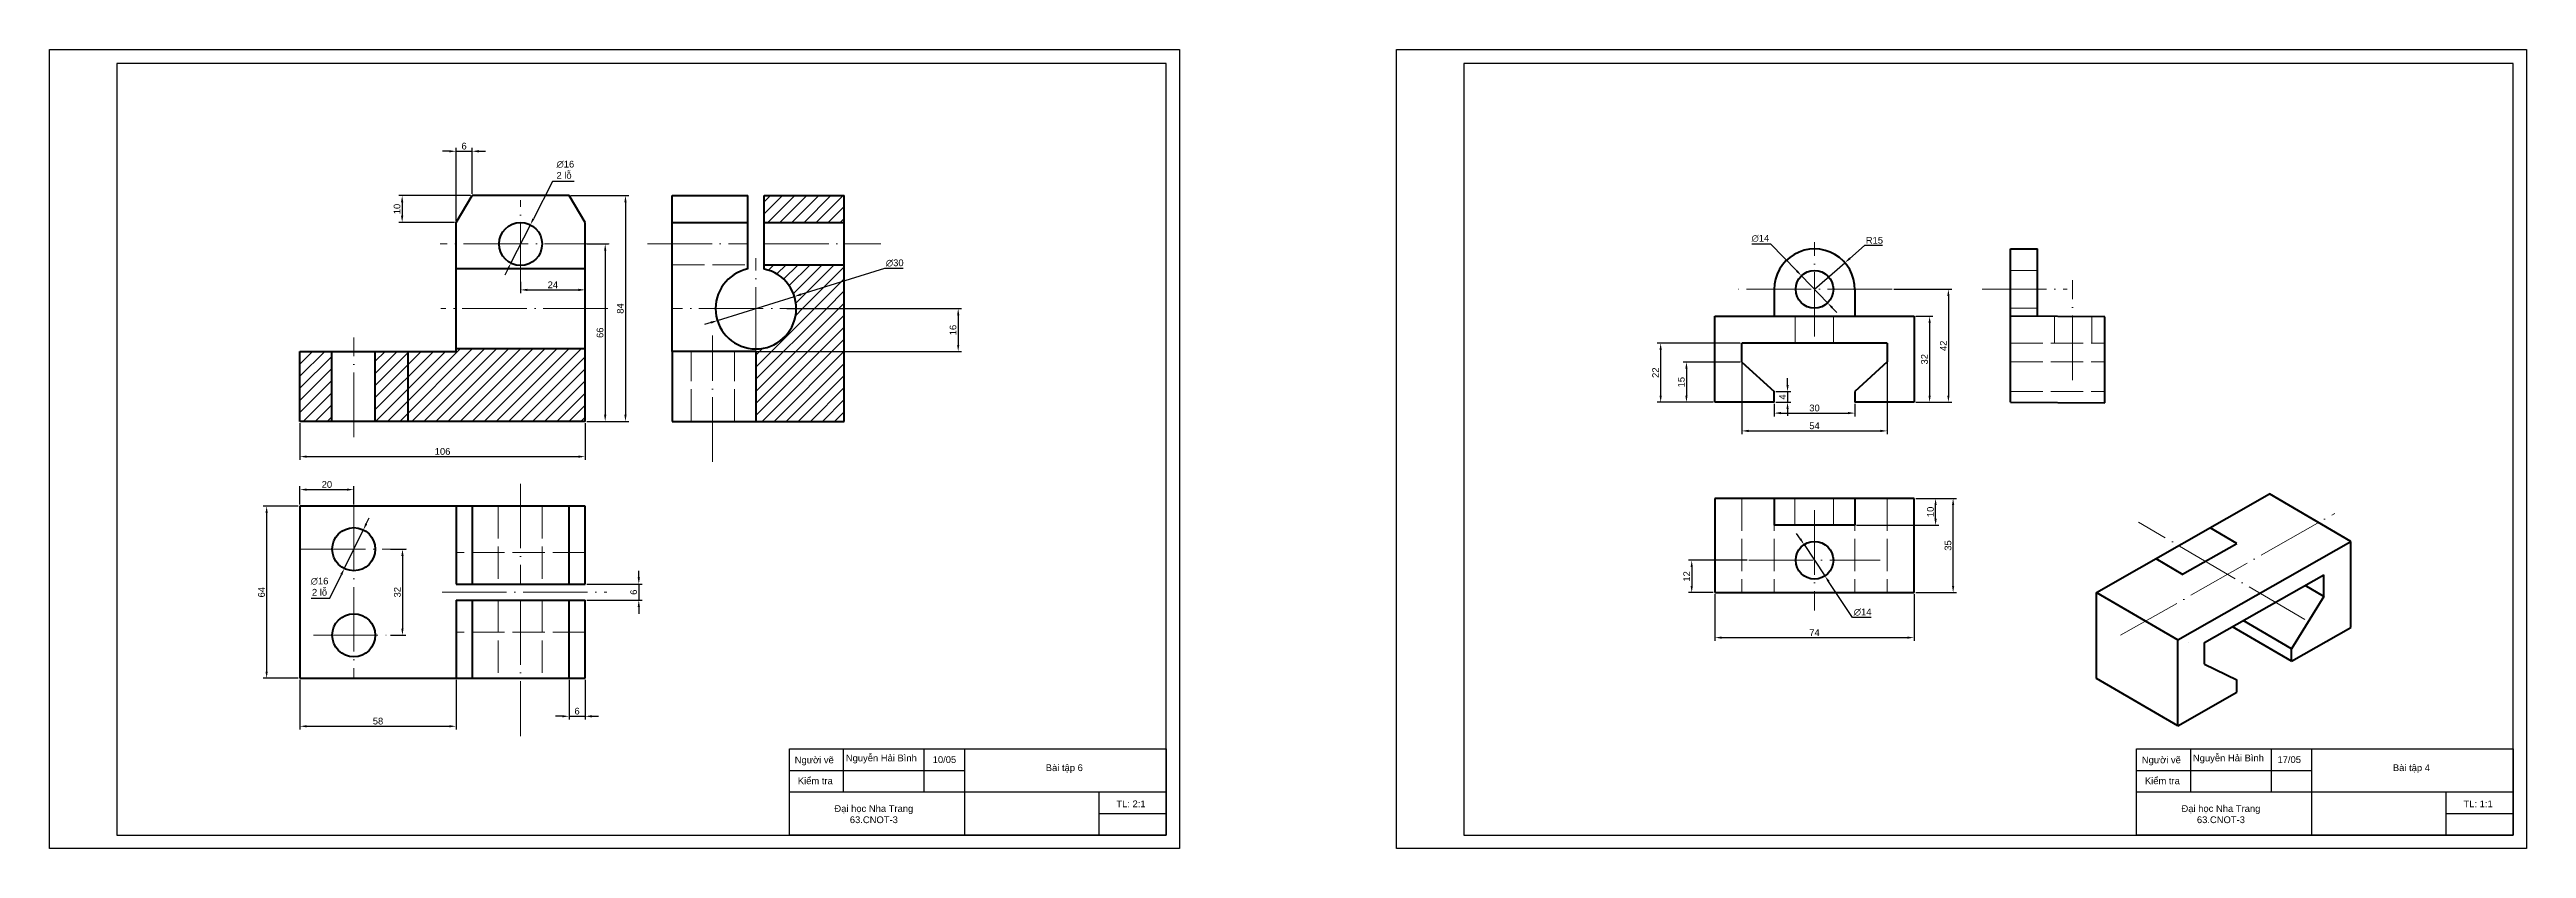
# Model space of a CAD drawing. Header units: millimetres. Extents: x 760 to 4139, y 0 to 297.
# Drawn here: x 2583 to 3504, y 0 to 297 of the extents above; entities that cross this region are included whole.
import ezdxf

# ---------------------------------------------------------------- set-up
doc = ezdxf.new("R2010")
doc.units = ezdxf.units.MM
doc.linetypes.add('ACAD_ISO02W100', pattern=[15, 12, -3])
doc.linetypes.add('ACAD_ISO04W100', pattern=[30, 24, -3, 0, -3])
for name, color, linetype, lineweight in [('liendam', 10, 'Continuous', 50), ('net dut', 50, 'ACAD_ISO02W100', 20), ('net manh', 193, 'Continuous', 20), ('truc', 130, 'ACAD_ISO04W100', 20)]:
    doc.layers.add(name, color=color, linetype=linetype, lineweight=lineweight)
doc.styles.add('chu1', font='arial.ttf')
doc.styles.get("Standard").update_dxf_attribs({"font": 'arial.ttf'})
doc.dimstyles.new('ISO-25', dxfattribs={"dimtxt": 2.5, "dimasz": 2.5, "dimexe": 1.25, "dimexo": 0.625, "dimtad": 1, "dimtoh": 1, "dimdec": 1, "dimtxsty": 'Standard', "dimcen": 2.5, "dimclrd": 256, "dimclre": 256, "dimclrt": 256, "dimadec": 0, "dimazin": 0, "dimtfac": 1, "dimtdec": 1, "dimtmove": 0, "dimatfit": 3, "dimfxl": 1, "dimarcsym": 0})
pattern_1 = [(45, (8.2215, 13.12), (-2.245064, 2.245064), [])]

# ---------------------------------------------------------------- blocks, each defined once
blk = doc.blocks.new('*D63')
at = {"lineweight": -2, "transparency": 16777216}
for p, q in [((2676.14, 158.09), (2676.14, 144.42)), ((2782.14, 158.09), (2782.14, 144.42)), ((2678.64, 145.67), (2779.64, 145.67))]:
    blk.add_line(p, q, dxfattribs=at)
at = {"transparency": 16777216}
for points in [[(2678.64, 146.08), (2678.64, 145.25), (2676.14, 145.67)], [(2779.64, 146.08), (2779.64, 145.25), (2782.14, 145.67)]]:
    blk.add_solid(points, dxfattribs=at)
at = {"layer": 'Defpoints', "color": 0, "transparency": 16777216}
for p in [(2676.14, 158.72), (2782.14, 158.72), (2782.14, 145.67)]:
    blk.add_point(p, dxfattribs=at)
at = {"transparency": 16777216, "insert": (2729.14, 147.57), "char_height": 2.5, "attachment_point": 5}
blk.add_mtext('106', dxfattribs=at)
blk = doc.blocks.new('*D64')
at = {"lineweight": -2, "transparency": 16777216}
for p, q in [((2675.52, 127.26), (2662.49, 127.26)), ((2663.74, 124.76), (2663.74, 65.76)), ((2675.52, 63.26), (2662.49, 63.26))]:
    blk.add_line(p, q, dxfattribs=at)
at = {"transparency": 16777216}
for points in [[(2663.32, 124.76), (2664.16, 124.76), (2663.74, 127.26)], [(2663.32, 65.76), (2664.16, 65.76), (2663.74, 63.26)]]:
    blk.add_solid(points, dxfattribs=at)
at = {"layer": 'Defpoints', "color": 0, "transparency": 16777216}
for p in [(2676.14, 127.26), (2663.74, 63.26), (2676.14, 63.26)]:
    blk.add_point(p, dxfattribs=at)
at = {"transparency": 16777216, "insert": (2661.84, 95.26), "char_height": 2.5, "attachment_point": 5, "rotation": 90}
blk.add_mtext('64', dxfattribs=at)
blk = doc.blocks.new('*D65')
at = {"lineweight": -2, "transparency": 16777216}
for p, q in [((2731.64, 259.18), (2729.14, 259.18)), ((2734.14, 233.34), (2734.14, 260.43)), ((2734.14, 259.18), (2740.14, 259.18)), ((2740.14, 243.34), (2740.14, 260.43)), ((2742.64, 259.18), (2745.14, 259.18))]:
    blk.add_line(p, q, dxfattribs=at)
at = {"transparency": 16777216}
for points in [[(2731.64, 259.6), (2731.64, 258.76), (2734.14, 259.18)], [(2742.64, 259.6), (2742.64, 258.76), (2740.14, 259.18)]]:
    blk.add_solid(points, dxfattribs=at)
at = {"layer": 'Defpoints', "color": 0, "transparency": 16777216}
for p in [(2740.14, 259.18), (2740.14, 242.72), (2734.14, 232.72)]:
    blk.add_point(p, dxfattribs=at)
at = {"transparency": 16777216, "insert": (2737.14, 261.08), "char_height": 2.5, "attachment_point": 5}
blk.add_mtext('6', dxfattribs=at)
blk = doc.blocks.new('*D66')
at = {"lineweight": -2, "transparency": 16777216}
for p, q in [((2739.52, 242.72), (2712.87, 242.72)), ((2714.12, 240.22), (2714.12, 235.22)), ((2733.52, 232.72), (2712.87, 232.72))]:
    blk.add_line(p, q, dxfattribs=at)
at = {"transparency": 16777216}
for points in [[(2713.7, 240.22), (2714.53, 240.22), (2714.12, 242.72)], [(2713.7, 235.22), (2714.53, 235.22), (2714.12, 232.72)]]:
    blk.add_solid(points, dxfattribs=at)
at = {"layer": 'Defpoints', "color": 0, "transparency": 16777216}
for p in [(2740.14, 242.72), (2714.12, 232.72), (2734.14, 232.72)]:
    blk.add_point(p, dxfattribs=at)
at = {"transparency": 16777216, "insert": (2712.22, 237.72), "char_height": 2.5, "attachment_point": 5, "rotation": 90}
blk.add_mtext('10', dxfattribs=at)
blk = doc.blocks.new('*D67')
at = {"lineweight": -2, "transparency": 16777216}
for p, q in [((2676.14, 62.64), (2676.14, 44.18)), ((2734.14, 62.64), (2734.14, 44.18)), ((2678.64, 45.43), (2731.64, 45.43))]:
    blk.add_line(p, q, dxfattribs=at)
at = {"transparency": 16777216}
for points in [[(2678.64, 45.84), (2678.64, 45.01), (2676.14, 45.43)], [(2731.64, 45.84), (2731.64, 45.01), (2734.14, 45.43)]]:
    blk.add_solid(points, dxfattribs=at)
at = {"layer": 'Defpoints', "color": 0, "transparency": 16777216}
for p in [(2676.14, 63.26), (2734.14, 63.26), (2734.14, 45.43)]:
    blk.add_point(p, dxfattribs=at)
at = {"transparency": 16777216, "insert": (2705.14, 47.33), "char_height": 2.5, "attachment_point": 5}
blk.add_mtext('58', dxfattribs=at)
blk = doc.blocks.new('*D68')
at = {"lineweight": -2, "transparency": 16777216}
for p, q in [((2776.77, 242.72), (2798.39, 242.72)), ((2797.14, 240.22), (2797.14, 161.22)), ((2782.77, 158.72), (2798.39, 158.72))]:
    blk.add_line(p, q, dxfattribs=at)
at = {"transparency": 16777216}
for points in [[(2796.72, 240.22), (2797.55, 240.22), (2797.14, 242.72)], [(2796.72, 161.22), (2797.55, 161.22), (2797.14, 158.72)]]:
    blk.add_solid(points, dxfattribs=at)
at = {"layer": 'Defpoints', "color": 0, "transparency": 16777216}
for p in [(2776.14, 242.72), (2782.14, 158.72), (2797.14, 158.72)]:
    blk.add_point(p, dxfattribs=at)
at = {"transparency": 16777216, "insert": (2795.23, 200.72), "char_height": 2.5, "attachment_point": 5, "rotation": 90}
blk.add_mtext('84', dxfattribs=at)
blk = doc.blocks.new('*D69')
at = {"lineweight": -2, "transparency": 16777216}
for p, q in [((2802.09, 100.76), (2802.09, 103.26)), ((2782.77, 98.26), (2803.34, 98.26)), ((2782.77, 92.26), (2803.34, 92.26)), ((2802.09, 98.26), (2802.09, 92.26)), ((2802.09, 89.76), (2802.09, 87.26))]:
    blk.add_line(p, q, dxfattribs=at)
at = {"transparency": 16777216}
for points in [[(2801.67, 100.76), (2802.51, 100.76), (2802.09, 98.26)], [(2801.67, 89.76), (2802.51, 89.76), (2802.09, 92.26)]]:
    blk.add_solid(points, dxfattribs=at)
at = {"layer": 'Defpoints', "color": 0, "transparency": 16777216}
for p in [(2782.14, 98.26), (2782.14, 92.26), (2802.09, 92.26)]:
    blk.add_point(p, dxfattribs=at)
at = {"transparency": 16777216, "insert": (2800.19, 95.26), "char_height": 2.5, "attachment_point": 5, "rotation": 90}
blk.add_mtext('6', dxfattribs=at)
blk = doc.blocks.new('*D70')
at = {"lineweight": -2, "transparency": 16777216}
for p, q in [((2857.16, 200.72), (2922.07, 200.72)), ((2920.82, 198.22), (2920.82, 187.22)), ((2827.03, 184.72), (2922.07, 184.72))]:
    blk.add_line(p, q, dxfattribs=at)
at = {"transparency": 16777216}
for points in [[(2920.41, 198.22), (2921.24, 198.22), (2920.82, 200.72)], [(2920.41, 187.22), (2921.24, 187.22), (2920.82, 184.72)]]:
    blk.add_solid(points, dxfattribs=at)
at = {"layer": 'Defpoints', "color": 0, "transparency": 16777216}
for p in [(2856.53, 200.72), (2826.41, 184.72), (2920.82, 184.72)]:
    blk.add_point(p, dxfattribs=at)
at = {"transparency": 16777216, "insert": (2918.92, 192.72), "char_height": 2.5, "attachment_point": 5, "rotation": 90}
blk.add_mtext('16', dxfattribs=at)
blk = doc.blocks.new('*D71')
at = {"lineweight": -2, "transparency": 16777216}
for p, q in [((2758.14, 210.69), (2758.14, 206.4)), ((2760.64, 207.65), (2779.64, 207.65)), ((2782.14, 210.69), (2782.14, 206.4))]:
    blk.add_line(p, q, dxfattribs=at)
at = {"transparency": 16777216}
for points in [[(2760.64, 208.07), (2760.64, 207.23), (2758.14, 207.65)], [(2779.64, 208.07), (2779.64, 207.23), (2782.14, 207.65)]]:
    blk.add_solid(points, dxfattribs=at)
at = {"layer": 'Defpoints', "color": 0, "transparency": 16777216}
for p in [(2758.14, 211.31), (2782.14, 211.31), (2782.14, 207.65)]:
    blk.add_point(p, dxfattribs=at)
at = {"transparency": 16777216, "insert": (2770.14, 209.53), "char_height": 2.5, "attachment_point": 5}
blk.add_mtext('24', dxfattribs=at)
blk = doc.blocks.new('*D72')
at = {"lineweight": -2, "transparency": 16777216}
for p, q in [((2782.77, 224.72), (2790.85, 224.72)), ((2789.6, 222.22), (2789.6, 161.22)), ((2782.77, 158.72), (2790.85, 158.72))]:
    blk.add_line(p, q, dxfattribs=at)
at = {"transparency": 16777216}
for points in [[(2789.18, 222.22), (2790.01, 222.22), (2789.6, 224.72)], [(2789.18, 161.22), (2790.01, 161.22), (2789.6, 158.72)]]:
    blk.add_solid(points, dxfattribs=at)
at = {"layer": 'Defpoints', "color": 0, "transparency": 16777216}
for p in [(2782.14, 224.72), (2782.14, 158.72), (2789.6, 158.72)]:
    blk.add_point(p, dxfattribs=at)
at = {"transparency": 16777216, "insert": (2787.69, 191.72), "char_height": 2.5, "attachment_point": 5, "rotation": 90}
blk.add_mtext('66', dxfattribs=at)
blk = doc.blocks.new('*D73')
at = {"lineweight": -2, "transparency": 16777216}
for p, q in [((2676.14, 127.89), (2676.14, 134.65)), ((2678.64, 133.4), (2693.64, 133.4)), ((2696.14, 127.89), (2696.14, 134.65))]:
    blk.add_line(p, q, dxfattribs=at)
at = {"transparency": 16777216}
for points in [[(2678.64, 133.82), (2678.64, 132.99), (2676.14, 133.4)], [(2693.64, 133.82), (2693.64, 132.99), (2696.14, 133.4)]]:
    blk.add_solid(points, dxfattribs=at)
at = {"layer": 'Defpoints', "color": 0, "transparency": 16777216}
for p in [(2696.14, 133.4), (2676.14, 127.26), (2696.14, 127.26)]:
    blk.add_point(p, dxfattribs=at)
at = {"transparency": 16777216, "insert": (2686.14, 135.3), "char_height": 2.5, "attachment_point": 5}
blk.add_mtext('20', dxfattribs=at)
blk = doc.blocks.new('*D74')
at = {"lineweight": -2, "transparency": 16777216}
for p, q in [((2709.84, 111.26), (2715.48, 111.26)), ((2714.23, 108.76), (2714.23, 81.76)), ((2709.84, 79.26), (2715.48, 79.26))]:
    blk.add_line(p, q, dxfattribs=at)
at = {"transparency": 16777216}
for points in [[(2713.81, 108.76), (2714.65, 108.76), (2714.23, 111.26)], [(2713.81, 81.76), (2714.65, 81.76), (2714.23, 79.26)]]:
    blk.add_solid(points, dxfattribs=at)
at = {"layer": 'Defpoints', "color": 0, "transparency": 16777216}
for p in [(2709.22, 111.26), (2709.22, 79.26), (2714.23, 79.26)]:
    blk.add_point(p, dxfattribs=at)
at = {"transparency": 16777216, "insert": (2712.33, 95.26), "char_height": 2.5, "attachment_point": 5, "rotation": 90}
blk.add_mtext('32', dxfattribs=at)
blk = doc.blocks.new('*D75')
at = {"lineweight": -2, "transparency": 16777216}
for p, q in [((2893.45, 215.66), (2862.33, 205.94)), ((2900.37, 215.66), (2893.45, 215.66)), ((2831.31, 196.25), (2859.95, 205.19)), ((2828.93, 195.5), (2826.54, 194.75))]:
    blk.add_line(p, q, dxfattribs=at)
at = {"transparency": 16777216}
for points in [[(2862.21, 206.34), (2862.46, 205.54), (2859.95, 205.19)], [(2828.8, 195.9), (2829.05, 195.1), (2831.31, 196.25)]]:
    blk.add_solid(points, dxfattribs=at)
at = {"layer": 'Defpoints', "color": 0, "transparency": 16777216}
for p in [(2859.95, 205.19), (2831.31, 196.25)]:
    blk.add_point(p, dxfattribs=at)
at = {"transparency": 16777216, "insert": (2897.23, 217.63), "char_height": 2.5, "attachment_point": 5}
blk.add_mtext('∅30', dxfattribs=at)
blk = doc.blocks.new('*D76')
at = {"lineweight": -2, "transparency": 16777216}
for p, q in [((2769.97, 248), (2762.9, 234.08)), ((2778, 248), (2769.97, 248)), ((2754.52, 217.59), (2761.77, 231.85)), ((2753.39, 215.36), (2752.26, 213.13))]:
    blk.add_line(p, q, dxfattribs=at)
at = {"transparency": 16777216}
for points in [[(2762.53, 234.27), (2763.27, 233.89), (2761.77, 231.85)], [(2753.02, 215.55), (2753.76, 215.17), (2754.52, 217.59)]]:
    blk.add_solid(points, dxfattribs=at)
at = {"layer": 'Defpoints', "color": 0, "transparency": 16777216}
for p in [(2761.77, 231.85), (2754.52, 217.59)]:
    blk.add_point(p, dxfattribs=at)
at = {"transparency": 16777216, "insert": (2774.3, 252.29), "char_height": 2.5, "width": 12.934, "attachment_point": 5}
blk.add_mtext(' ∅16\\P2 l{\\fArial|b0|i0|c163|p34;ỗ}', dxfattribs=at)
blk = doc.blocks.new('*D77')
at = {"lineweight": -2, "transparency": 16777216}
for p, q in [((2700.78, 120.69), (2701.88, 122.93)), ((2699.67, 118.44), (2692.62, 104.08)), ((2687.18, 93.02), (2691.51, 101.84)), ((2680.25, 93.02), (2687.18, 93.02))]:
    blk.add_line(p, q, dxfattribs=at)
at = {"transparency": 16777216}
for points in [[(2700.4, 120.87), (2701.15, 120.5), (2699.67, 118.44)], [(2691.14, 102.02), (2691.89, 101.66), (2692.62, 104.08)]]:
    blk.add_solid(points, dxfattribs=at)
at = {"layer": 'Defpoints', "color": 0, "transparency": 16777216}
for p in [(2699.67, 118.44), (2692.62, 104.08)]:
    blk.add_point(p, dxfattribs=at)
at = {"transparency": 16777216, "insert": (2683.4, 97.31), "char_height": 2.5, "width": 11.7196, "attachment_point": 5}
blk.add_mtext('∅16\\P2 l{\\fArial|b0|i0|c163|p34;ỗ }', dxfattribs=at)
blk = doc.blocks.new('*D78')
at = {"lineweight": -2, "transparency": 16777216}
for p, q in [((2776.14, 62.64), (2776.14, 47.89)), ((2782.14, 62.64), (2782.14, 47.89)), ((2773.64, 49.14), (2771.14, 49.14)), ((2776.14, 49.14), (2782.14, 49.14)), ((2784.64, 49.14), (2787.14, 49.14))]:
    blk.add_line(p, q, dxfattribs=at)
at = {"transparency": 16777216}
for points in [[(2773.64, 49.55), (2773.64, 48.72), (2776.14, 49.14)], [(2784.64, 49.55), (2784.64, 48.72), (2782.14, 49.14)]]:
    blk.add_solid(points, dxfattribs=at)
at = {"layer": 'Defpoints', "color": 0, "transparency": 16777216}
for p in [(2776.14, 63.26), (2782.14, 63.26), (2782.14, 49.14)]:
    blk.add_point(p, dxfattribs=at)
at = {"transparency": 16777216, "insert": (2779.14, 51.04), "char_height": 2.5, "attachment_point": 5}
blk.add_mtext('6', dxfattribs=at)
blk = doc.blocks.new('*D79')
at = {"lineweight": -2, "transparency": 16777216}
for p, q in [((3224.14, 165.24), (3224.14, 160.59)), ((3226.64, 161.84), (3251.64, 161.84)), ((3254.14, 165.24), (3254.14, 160.59))]:
    blk.add_line(p, q, dxfattribs=at)
at = {"transparency": 16777216}
for points in [[(3226.64, 162.26), (3226.64, 161.43), (3224.14, 161.84)], [(3251.64, 162.26), (3251.64, 161.43), (3254.14, 161.84)]]:
    blk.add_solid(points, dxfattribs=at)
at = {"layer": 'Defpoints', "color": 0, "transparency": 16777216}
for p in [(3224.14, 165.86), (3254.14, 165.86), (3254.14, 161.84)]:
    blk.add_point(p, dxfattribs=at)
at = {"transparency": 16777216, "insert": (3239.14, 163.75), "char_height": 2.5, "attachment_point": 5}
blk.add_mtext('30', dxfattribs=at)
blk = doc.blocks.new('*D80')
at = {"lineweight": -2, "transparency": 16777216}
for p, q in [((3212.14, 187.24), (3212.14, 153.97)), ((3266.14, 187.24), (3266.14, 153.97)), ((3214.64, 155.22), (3263.64, 155.22))]:
    blk.add_line(p, q, dxfattribs=at)
at = {"transparency": 16777216}
for points in [[(3214.64, 155.64), (3214.64, 154.81), (3212.14, 155.22)], [(3263.64, 155.64), (3263.64, 154.81), (3266.14, 155.22)]]:
    blk.add_solid(points, dxfattribs=at)
at = {"layer": 'Defpoints', "color": 0, "transparency": 16777216}
for p in [(3212.14, 187.86), (3266.14, 187.86), (3266.14, 155.22)]:
    blk.add_point(p, dxfattribs=at)
at = {"transparency": 16777216, "insert": (3239.14, 157.12), "char_height": 2.5, "attachment_point": 5}
blk.add_mtext('54', dxfattribs=at)
blk = doc.blocks.new('*D81')
at = {"lineweight": -2, "transparency": 16777216}
for p, q in [((3211.52, 180.83), (3190.28, 180.83)), ((3191.53, 178.33), (3191.53, 168.36)), ((3201.52, 165.86), (3190.28, 165.86))]:
    blk.add_line(p, q, dxfattribs=at)
at = {"transparency": 16777216}
for points in [[(3191.11, 178.33), (3191.95, 178.33), (3191.53, 180.83)], [(3191.11, 168.36), (3191.95, 168.36), (3191.53, 165.86)]]:
    blk.add_solid(points, dxfattribs=at)
at = {"layer": 'Defpoints', "color": 0, "transparency": 16777216}
for p in [(3212.14, 180.83), (3191.53, 165.86), (3202.14, 165.86)]:
    blk.add_point(p, dxfattribs=at)
at = {"transparency": 16777216, "insert": (3189.63, 173.35), "char_height": 2.5, "attachment_point": 5, "rotation": 90}
blk.add_mtext('15', dxfattribs=at)
blk = doc.blocks.new('*D82')
at = {"lineweight": -2, "transparency": 16777216}
for p, q in [((3211.52, 187.86), (3180.7, 187.86)), ((3181.95, 185.36), (3181.95, 168.36)), ((3201.52, 165.86), (3180.7, 165.86))]:
    blk.add_line(p, q, dxfattribs=at)
at = {"transparency": 16777216}
for points in [[(3181.53, 185.36), (3182.36, 185.36), (3181.95, 187.86)], [(3181.53, 168.36), (3182.36, 168.36), (3181.95, 165.86)]]:
    blk.add_solid(points, dxfattribs=at)
at = {"layer": 'Defpoints', "color": 0, "transparency": 16777216}
for p in [(3212.14, 187.86), (3181.95, 165.86), (3202.14, 165.86)]:
    blk.add_point(p, dxfattribs=at)
at = {"transparency": 16777216, "insert": (3180.06, 176.86), "char_height": 2.5, "attachment_point": 5, "rotation": 90}
blk.add_mtext('22', dxfattribs=at)
blk = doc.blocks.new('*D83')
at = {"lineweight": -2, "transparency": 16777216}
for p, q in [((3224.77, 169.83), (3230.37, 169.83)), ((3224.77, 165.86), (3230.37, 165.86)), ((3229.12, 172.33), (3229.12, 174.83)), ((3229.12, 169.83), (3229.12, 165.86)), ((3229.12, 163.36), (3229.12, 160.86))]:
    blk.add_line(p, q, dxfattribs=at)
at = {"transparency": 16777216}
for points in [[(3228.7, 172.33), (3229.53, 172.33), (3229.12, 169.83)], [(3228.7, 163.36), (3229.53, 163.36), (3229.12, 165.86)]]:
    blk.add_solid(points, dxfattribs=at)
at = {"layer": 'Defpoints', "color": 0, "transparency": 16777216}
for p in [(3224.14, 169.83), (3224.14, 165.86), (3229.12, 165.86)]:
    blk.add_point(p, dxfattribs=at)
at = {"transparency": 16777216, "insert": (3227.24, 167.84), "char_height": 2.5, "attachment_point": 5, "rotation": 90}
blk.add_mtext('4', dxfattribs=at)
blk = doc.blocks.new('*D84')
at = {"lineweight": -2, "transparency": 16777216}
for p, q in [((3276.77, 197.86), (3283.18, 197.86)), ((3281.93, 195.36), (3281.93, 168.36)), ((3276.77, 165.86), (3283.18, 165.86))]:
    blk.add_line(p, q, dxfattribs=at)
at = {"transparency": 16777216}
for points in [[(3281.51, 195.36), (3282.35, 195.36), (3281.93, 197.86)], [(3281.51, 168.36), (3282.35, 168.36), (3281.93, 165.86)]]:
    blk.add_solid(points, dxfattribs=at)
at = {"layer": 'Defpoints', "color": 0, "transparency": 16777216}
for p in [(3276.14, 197.86), (3276.14, 165.86), (3281.93, 165.86)]:
    blk.add_point(p, dxfattribs=at)
at = {"transparency": 16777216, "insert": (3280.03, 181.86), "char_height": 2.5, "attachment_point": 5, "rotation": 90}
blk.add_mtext('32', dxfattribs=at)
blk = doc.blocks.new('*D85')
at = {"lineweight": -2, "transparency": 16777216}
for p, q in [((3268.63, 207.86), (3290.17, 207.86)), ((3288.92, 205.36), (3288.92, 168.36)), ((3276.77, 165.86), (3290.17, 165.86))]:
    blk.add_line(p, q, dxfattribs=at)
at = {"transparency": 16777216}
for points in [[(3288.5, 205.36), (3289.33, 205.36), (3288.92, 207.86)], [(3288.5, 168.36), (3289.33, 168.36), (3288.92, 165.86)]]:
    blk.add_solid(points, dxfattribs=at)
at = {"layer": 'Defpoints', "color": 0, "transparency": 16777216}
for p in [(3268.01, 207.86), (3276.14, 165.86), (3288.92, 165.86)]:
    blk.add_point(p, dxfattribs=at)
at = {"transparency": 16777216, "insert": (3287.04, 186.86), "char_height": 2.5, "attachment_point": 5, "rotation": 90}
blk.add_mtext('42', dxfattribs=at)
blk = doc.blocks.new('*D86')
at = {"lineweight": -2, "transparency": 16777216}
for p, q in [((3214.07, 107.13), (3192.25, 107.13)), ((3193.5, 104.63), (3193.5, 97.63)), ((3201.52, 95.13), (3192.25, 95.13))]:
    blk.add_line(p, q, dxfattribs=at)
at = {"transparency": 16777216}
for points in [[(3193.08, 104.63), (3193.91, 104.63), (3193.5, 107.13)], [(3193.08, 97.63), (3193.91, 97.63), (3193.5, 95.13)]]:
    blk.add_solid(points, dxfattribs=at)
at = {"layer": 'Defpoints', "color": 0, "transparency": 16777216}
for p in [(3214.69, 107.13), (3193.5, 95.13), (3202.14, 95.13)]:
    blk.add_point(p, dxfattribs=at)
at = {"transparency": 16777216, "insert": (3191.62, 101.13), "char_height": 2.5, "attachment_point": 5, "rotation": 90}
blk.add_mtext('12', dxfattribs=at)
blk = doc.blocks.new('*D87')
at = {"lineweight": -2, "transparency": 16777216}
for p, q in [((3202.14, 94.51), (3202.14, 77.13)), ((3276.14, 94.51), (3276.14, 77.13)), ((3204.64, 78.38), (3273.64, 78.38))]:
    blk.add_line(p, q, dxfattribs=at)
at = {"transparency": 16777216}
for points in [[(3204.64, 78.8), (3204.64, 77.97), (3202.14, 78.38)], [(3273.64, 78.8), (3273.64, 77.97), (3276.14, 78.38)]]:
    blk.add_solid(points, dxfattribs=at)
at = {"layer": 'Defpoints', "color": 0, "transparency": 16777216}
for p in [(3202.14, 95.13), (3276.14, 95.13), (3276.14, 78.38)]:
    blk.add_point(p, dxfattribs=at)
at = {"transparency": 16777216, "insert": (3239.14, 80.26), "char_height": 2.5, "attachment_point": 5}
blk.add_mtext('74', dxfattribs=at)
blk = doc.blocks.new('*D88')
at = {"lineweight": -2, "transparency": 16777216}
for p, q in [((3276.77, 130.13), (3285.4, 130.13)), ((3254.76, 120.13), (3285.4, 120.13)), ((3284.15, 122.63), (3284.15, 127.63))]:
    blk.add_line(p, q, dxfattribs=at)
at = {"transparency": 16777216}
for points in [[(3283.73, 127.63), (3284.57, 127.63), (3284.15, 130.13)], [(3283.73, 122.63), (3284.57, 122.63), (3284.15, 120.13)]]:
    blk.add_solid(points, dxfattribs=at)
at = {"layer": 'Defpoints', "color": 0, "transparency": 16777216}
for p in [(3276.14, 130.13), (3284.15, 130.13), (3254.14, 120.13)]:
    blk.add_point(p, dxfattribs=at)
at = {"transparency": 16777216, "insert": (3282.25, 125.13), "char_height": 2.5, "attachment_point": 5, "rotation": 90}
blk.add_mtext('10', dxfattribs=at)
blk = doc.blocks.new('*D89')
at = {"lineweight": -2, "transparency": 16777216}
for p, q in [((3276.77, 130.13), (3291.91, 130.13)), ((3290.66, 97.63), (3290.66, 127.63)), ((3276.77, 95.13), (3291.91, 95.13))]:
    blk.add_line(p, q, dxfattribs=at)
at = {"transparency": 16777216}
for points in [[(3290.24, 127.63), (3291.08, 127.63), (3290.66, 130.13)], [(3290.24, 97.63), (3291.08, 97.63), (3290.66, 95.13)]]:
    blk.add_solid(points, dxfattribs=at)
at = {"layer": 'Defpoints', "color": 0, "transparency": 16777216}
for p in [(3276.14, 130.13), (3290.66, 130.13), (3276.14, 95.13)]:
    blk.add_point(p, dxfattribs=at)
at = {"transparency": 16777216, "insert": (3288.76, 112.63), "char_height": 2.5, "attachment_point": 5, "rotation": 90}
blk.add_mtext('35', dxfattribs=at)
blk = doc.blocks.new('*D90')
at = {"lineweight": -2, "transparency": 16777216}
for p, q in [((3233.88, 115.04), (3232.5, 117.13)), ((3235.27, 112.96), (3243.01, 101.3)), ((3253.26, 85.89), (3244.4, 99.22)), ((3260.17, 85.89), (3253.26, 85.89))]:
    blk.add_line(p, q, dxfattribs=at)
at = {"transparency": 16777216}
for points in [[(3234.23, 115.27), (3233.54, 114.81), (3235.27, 112.96)], [(3244.75, 99.45), (3244.05, 98.99), (3243.01, 101.3)]]:
    blk.add_solid(points, dxfattribs=at)
at = {"layer": 'Defpoints', "color": 0, "transparency": 16777216}
for p in [(3235.27, 112.96), (3243.01, 101.3)]:
    blk.add_point(p, dxfattribs=at)
at = {"transparency": 16777216, "insert": (3257.03, 87.86), "char_height": 2.5, "attachment_point": 5}
blk.add_mtext('∅14', dxfattribs=at)
blk = doc.blocks.new('*D91')
at = {"lineweight": -2, "transparency": 16777216}
for p, q in [((3215.88, 224.81), (3222.79, 224.81)), ((3222.79, 224.81), (3232.55, 214.7)), ((3244, 202.82), (3234.28, 212.9)), ((3245.74, 201.02), (3247.47, 199.22))]:
    blk.add_line(p, q, dxfattribs=at)
at = {"transparency": 16777216}
for points in [[(3232.85, 214.99), (3232.25, 214.41), (3234.28, 212.9)], [(3246.04, 201.31), (3245.44, 200.73), (3244, 202.82)]]:
    blk.add_solid(points, dxfattribs=at)
at = {"layer": 'Defpoints', "color": 0, "transparency": 16777216}
for p in [(3234.28, 212.9), (3244, 202.82)]:
    blk.add_point(p, dxfattribs=at)
at = {"transparency": 16777216, "insert": (3219.02, 226.78), "char_height": 2.5, "attachment_point": 5}
blk.add_mtext('∅14', dxfattribs=at)
blk = doc.blocks.new('*D92')
at = {"lineweight": -2, "transparency": 16777216}
for p, q in [((3257.78, 224.17), (3252.31, 219.38)), ((3264.4, 224.17), (3257.78, 224.17)), ((3239.14, 207.86), (3250.43, 217.74))]:
    blk.add_line(p, q, dxfattribs=at)
at = {"transparency": 16777216}
blk.add_solid([(3252.04, 219.7), (3252.59, 219.07), (3250.43, 217.74)], dxfattribs=at)
at = {"layer": 'Defpoints', "color": 0, "transparency": 16777216}
for p in [(3250.43, 217.74), (3239.14, 207.86)]:
    blk.add_point(p, dxfattribs=at)
at = {"transparency": 16777216, "insert": (3261.41, 226.07), "char_height": 2.5, "attachment_point": 5}
blk.add_mtext('R15', dxfattribs=at)

msp = doc.modelspace()

# ---------------------------------------------------------------- hatches: boundary and pattern name
at = {"layer": 'net manh'}
h = msp.add_hatch(dxfattribs=at)
h.set_pattern_fill('ANSI31', color=256)
h.set_pattern_definition(pattern_1)
h.paths.add_polyline_path([(2878.48, 242.72), (2848.71, 242.72), (2848.71, 232.72), (2878.48, 232.72)])
h.paths.add_polyline_path([(2878.48, 217.02), (2848.71, 217.02), (2848.71, 215.4, -0.354951), (2860.63, 200.72), (2878.48, 200.72)])
h = msp.add_hatch(dxfattribs=at)
h.set_pattern_fill('ANSI31', color=256)
h.set_pattern_definition(pattern_1)
h.paths.add_polyline_path([(2878.48, 184.72), (2878.48, 200.72), (2860.63, 200.72, -0.414214), (2845.63, 185.72), (2845.63, 184.72), (2845.63, 158.72), (2878.48, 158.72)])
h = msp.add_hatch(dxfattribs=at)
h.set_pattern_fill('ANSI31', color=256)
h.set_pattern_definition(pattern_1)
h.paths.add_polyline_path([(2687.97, 184.72), (2676.14, 184.72), (2676.14, 158.72), (2687.97, 158.72)])
h.paths.add_polyline_path([(2716.26, 184.72), (2704.14, 184.72), (2704.14, 158.72), (2716.26, 158.72)])
h.paths.add_polyline_path([(2782.14, 185.72), (2734.14, 185.72), (2734.14, 184.72), (2716.26, 184.72), (2716.26, 158.72), (2782.14, 158.72)])

# ---------------------------------------------------------------- linework, layer by layer
for p, q in [((2878.1, 37), (2878.1, 21)), ((2908.1, 37), (2908.1, 21)), ((2923.1, 37), (2923.1, 5)), ((3378.86, 37), (3378.86, 21)), ((3408.86, 37), (3408.86, 21)), ((3423.86, 37), (3423.86, 5)), ((2858.1, 29), (2923.1, 29)), ((3358.86, 29), (3423.86, 29)), ((2858.1, 21), (2998.1, 21)), ((2973.1, 21), (2973.1, 5)), ((2998.1, 21), (2998.1, 5)), ((3358.86, 21), (3498.86, 21)), ((3473.86, 21), (3473.86, 5)), ((3498.86, 21), (3498.86, 5)), ((2973.1, 13), (2998.1, 13)), ((3473.86, 13), (3498.86, 13))]:
    msp.add_line(p, q)
for points in [[(2583.04, 0), (2583.04, 297), (3003.04, 297), (3003.04, 0), (2583.04, 0)], [(3083.8, 0), (3083.8, 297), (3503.8, 297), (3503.8, 0), (3083.8, 0)], [(2608.04, 5), (2998.1, 5), (2998.1, 291.78), (2608.04, 291.78)], [(3108.8, 5), (3498.86, 5), (3498.86, 291.78), (3108.8, 291.78)], [(2998.1, 5), (2858.1, 5), (2858.1, 37), (2998.1, 37)], [(3498.86, 5), (3358.86, 5), (3358.86, 37), (3498.86, 37)]]:
    msp.add_lwpolyline(points, close=True)
for centre, start, end in [((3404.11, 61.55), 149.65369, 149.6546), ((3404.29, 91.55), 209.65277, 209.6546), ((3404.29, 91.55), 329.65413, 329.6546)]:
    msp.add_arc(centre, 30, start, end)
at = {"layer": 'liendam'}
for p, q in [((2734.14, 232.72), (2740.14, 242.72)), ((2776.14, 242.72), (2740.14, 242.72)), ((2776.14, 242.72), (2776.14, 242.72)), ((2782.14, 232.72), (2776.14, 242.72)), ((2814.48, 184.72), (2814.48, 242.72)), ((2814.48, 242.72), (2842.67, 242.72)), ((2842.67, 215.42), (2842.67, 242.72)), ((2848.71, 215.4), (2848.71, 242.72)), ((2848.71, 242.72), (2878.48, 242.72)), ((2878.48, 184.72), (2878.48, 242.72)), ((2734.14, 184.72), (2734.14, 232.72)), ((2734.14, 232.72), (2734.14, 232.72)), ((2782.14, 158.72), (2782.14, 232.72)), ((2814.48, 232.72), (2842.67, 232.72)), ((2848.71, 232.72), (2878.48, 232.72)), ((2848.71, 232.67), (2878.48, 232.72)), ((3312.03, 222.86), (3322.03, 222.86)), ((3312.03, 197.86), (3312.03, 222.86)), ((3322.03, 197.86), (3322.03, 222.86)), ((2782.14, 215.42), (2734.14, 215.42)), ((2848.71, 217.02), (2878.48, 217.02)), ((3224.14, 207.74), (3224.14, 197.86)), ((3254.14, 207.64), (3254.14, 197.86)), ((3202.14, 165.86), (3202.14, 197.86)), ((3202.14, 197.86), (3276.14, 197.86)), ((3276.14, 197.86), (3276.14, 165.86)), ((3312.03, 165.86), (3312.03, 197.86)), ((3347.07, 197.63), (3312.03, 197.86)), ((3347.07, 165.63), (3347.07, 197.63)), ((2676.14, 158.72), (2676.14, 184.72)), ((2676.14, 184.72), (2734.14, 184.72)), ((2687.97, 158.72), (2687.97, 184.72)), ((2704.14, 158.72), (2704.14, 184.72)), ((2716.26, 184.72), (2716.26, 158.72)), ((2782.14, 185.72), (2734.14, 185.72)), ((2845.63, 184.72), (2814.48, 184.72)), ((2814.48, 184.72), (2814.48, 158.72)), ((2845.63, 184.72), (2845.63, 158.72)), ((2878.48, 158.72), (2878.48, 184.72)), ((3212.14, 180.83), (3212.14, 187.86)), ((3266.14, 187.86), (3212.14, 187.86)), ((3266.14, 187.86), (3266.14, 180.86)), ((3212.14, 180.83), (3224.14, 169.83)), ((3266.12, 180.86), (3254.14, 169.86)), ((3266.14, 180.86), (3266.12, 180.86)), ((3224.14, 165.86), (3202.14, 165.86)), ((3224.14, 169.86), (3224.1, 169.86)), ((3224.14, 165.86), (3224.14, 169.86)), ((3254.14, 169.86), (3254.14, 165.86)), ((3254.14, 169.86), (3254.14, 169.86)), ((3276.14, 165.86), (3254.14, 165.86)), ((3312.03, 165.86), (3347.07, 165.63)), ((2782.14, 158.72), (2676.14, 158.72)), ((2814.48, 158.72), (2878.48, 158.72)), ((3276.14, 130.13), (3202.14, 130.13)), ((3202.14, 130.13), (3202.14, 95.13)), ((3224.14, 130.13), (3224.14, 120.13)), ((3254.14, 130.13), (3254.14, 120.13)), ((3276.14, 95.13), (3276.14, 130.13)), ((3343.94, 95.21), (3408.25, 131.82)), ((3438.46, 114.14), (3408.25, 131.82)), ((2782.14, 127.26), (2676.14, 127.26)), ((2676.14, 127.26), (2676.14, 63.26)), ((2734.14, 127.26), (2734.14, 98.26)), ((2740.14, 127.26), (2740.14, 98.26)), ((2776.14, 98.26), (2776.14, 127.26)), ((2782.14, 98.26), (2782.14, 127.26)), ((3254.14, 120.13), (3224.14, 120.13)), ((3374.15, 77.53), (3438.46, 114.14)), ((3375.98, 101.94), (3396.14, 113.42)), ((3396.14, 113.42), (3386.17, 119.25)), ((3438.46, 82.14), (3438.46, 114.14)), ((3366.02, 107.78), (3376.1, 101.88)), ((3384.15, 76.53), (3428.46, 101.76)), ((3428.46, 93.71), (3428.46, 101.76)), ((2734.14, 98.26), (2782.14, 98.26)), ((2734.14, 92.26), (2782.14, 92.26)), ((2734.14, 92.26), (2734.14, 63.26)), ((2740.14, 92.26), (2740.14, 63.26)), ((2776.14, 63.26), (2776.14, 92.26)), ((2782.14, 63.26), (2782.14, 92.26)), ((3202.14, 95.13), (3276.14, 95.13)), ((3343.94, 63.21), (3343.94, 95.21)), ((3343.94, 95.21), (3374.15, 77.53)), ((3428.45, 93.71), (3416.46, 74.22)), ((3428.45, 93.71), (3421.48, 97.79)), ((3428.45, 93.71), (3428.46, 93.71)), ((3416.46, 74.22), (3398.52, 84.72)), ((3374.15, 45.53), (3374.15, 77.53)), ((3384.15, 68.48), (3384.15, 76.53)), ((3416.46, 69.61), (3394.53, 82.45)), ((3416.46, 69.61), (3438.46, 82.14)), ((3416.46, 69.61), (3416.46, 74.22)), ((3416.46, 74.22), (3416.46, 74.22)), ((3384.15, 68.49), (3396.15, 62.65)), ((3384.15, 68.48), (3384.15, 68.48)), ((2676.14, 63.26), (2782.14, 63.26)), ((3374.15, 45.53), (3343.94, 63.21)), ((3374.15, 45.53), (3396.15, 58.05)), ((3396.15, 58.05), (3396.15, 62.65)), ((3396.15, 62.65), (3396.15, 62.65))]:
    msp.add_line(p, q, dxfattribs=at)
for centre, radius in [((2758.14, 224.72), 8), ((3239.14, 207.86), 7), ((2696.14, 111.26), 8), ((3239.14, 107.13), 7), ((2696.14, 79.26), 8)]:
    msp.add_circle(centre, radius, dxfattribs=at)
for centre, start, end in [((3239.14, 207.86), 359.14383, 180.46962), ((2845.63, 200.72), 101.39465, 78.16952)]:
    msp.add_arc(centre, 15, start, end, dxfattribs=at)
at = {"layer": 'net dut'}
for p, q in [((2814.48, 232.62), (2842.67, 232.66)), ((2814.48, 217.02), (2842.67, 217.02)), ((3312.03, 214.86), (3322.03, 214.86)), ((3231.92, 187.86), (3231.92, 197.86)), ((3246.14, 187.86), (3246.14, 197.86)), ((3312.03, 200.86), (3322.03, 200.86)), ((3328.32, 187.86), (3328.32, 197.75)), ((3342.29, 187.86), (3342.29, 197.66)), ((2821.58, 158.72), (2821.58, 184.72)), ((2837.62, 158.72), (2837.62, 184.72)), ((3312.03, 187.86), (3347.07, 187.86)), ((3312.03, 180.86), (3347.07, 180.86)), ((3312.03, 169.86), (3347.07, 169.86)), ((3212.14, 130.13), (3212.14, 95.13)), ((3224.14, 130.13), (3224.14, 95.13)), ((3231.85, 130.13), (3231.85, 120.13)), ((3246.14, 130.13), (3246.14, 120.13)), ((3254.14, 130.13), (3254.14, 95.13)), ((3266.14, 130.13), (3266.14, 95.13)), ((2749.75, 127.26), (2749.75, 98.26)), ((2766.14, 127.26), (2766.14, 98.26)), ((2782.14, 110.08), (2734.14, 110.08)), ((3246.14, 106.95), (3246.14, 107.32)), ((2749.75, 92.26), (2749.75, 63.26)), ((2766.14, 92.26), (2766.14, 63.26)), ((2782.14, 80.4), (2734.14, 80.4))]:
    msp.add_line(p, q, dxfattribs=at)
at = {"layer": 'truc'}
for p, q in [((2758.14, 208.43), (2758.14, 241.01)), ((2791.05, 224.72), (2728.29, 224.72)), ((2805.33, 224.72), (2842.67, 224.72)), ((2848.71, 224.72), (2892.08, 224.72)), ((3239.14, 190.27), (3239.14, 225.45)), ((2845.63, 184.72), (2845.63, 219.46)), ((3268.01, 207.86), (3210.27, 207.86)), ((3301.43, 207.86), (3333.11, 207.86)), ((3335.09, 174.09), (3335.09, 211.22)), ((2790.54, 200.72), (2728.53, 200.72)), ((2878.48, 200.72), (2814.48, 200.72)), ((2696.14, 152.94), (2696.14, 189.94)), ((2829.49, 143.76), (2829.49, 190.74)), ((2758.14, 135.59), (2758.14, 98.26)), ((2696.14, 127.26), (2696.14, 63.26)), ((3239.14, 125.76), (3239.14, 88.51)), ((3352.92, 79.25), (3432.52, 124.57)), ((3421.45, 85.09), (3359.54, 121.33)), ((2676.53, 111.26), (2715.76, 111.26)), ((3214.69, 107.13), (3263.59, 107.13)), ((2728.96, 95.26), (2790.17, 95.26)), ((2758.14, 92.26), (2758.14, 41.77)), ((2681.1, 79.26), (2711.19, 79.26))]:
    msp.add_line(p, q, dxfattribs=at)

# ---------------------------------------------------------------- texts
at = {"char_height": 2.5, "attachment_point": 1, "style": 'chu1'}
for s, width, heights, insert in [('\\pxi-1,l1,qd,t0;{\\fArial|b0|i0|c163|p34;Người vẽ}', 15.3728, [4.3], (2860.05, 34.16)), ('\\pxi-1,l1,qd,t0;{\\fArial|b0|i0|c163|p34;Nguyễn Hải Bình}', 28.748, [4.3], (2879.04, 34.88)), ('10/05 ', 7.0057, [0], (2911.34, 34.28)), ('\\pxqc;{\\fArial|b0|i0|c163|p34;\\C0;Bài tập \\fArial|b0|i0|c0|p34;6}', 22.8509, [0], (2948.84, 31.26)), ('\\pxi-1,l1,qd,t0;{\\fArial|b0|i0|c163|p34;Người vẽ}', 15.3728, [4.3], (3360.81, 34.16)), ('\\pxi-1,l1,qd,t0;{\\fArial|b0|i0|c163|p34;Nguyễn Hải Bình}', 28.748, [4.3], (3379.81, 34.88)), ('\\pxqc;17/05 ', 7.0057, [0], (3412.11, 34.28)), ('\\pxqc;{\\fArial|b0|i0|c163|p34;\\C0;Bài tập \\fArial|b0|i0|c0|p34;4}', 22.8509, [0], (3449.61, 31.26)), ('\\pxqd,t0;{\\fArial|b0|i0|c163|p34;Kiểm tra }', 15.3728, [4.3], (2861.2, 26.39)), ('\\pxqd,t0;{\\fArial|b0|i0|c163|p34;Kiểm tra }', 15.3728, [4.3], (3361.96, 26.39)), ('\\pxqc;{\\fArial|b0|i0|c163|p34;Đại học Nha Trang\\P63.CNOT-3}', 49.865, [0], (2864.53, 16.09)), ('TL: 2:1', 12.2789, [0], (2979.62, 17.83)), ('\\pxqc;{\\fArial|b0|i0|c163|p34;Đại học Nha Trang\\P63.CNOT-3}', 49.865, [0], (3365.29, 16.09)), ('TL: 1:1', 12.2789, [0], (3480.38, 17.83))]:
    msp.add_mtext_dynamic_manual_height_columns(s, width=width, gutter_width=12.5, heights=heights, dxfattribs=dict(at, insert=insert))

# ---------------------------------------------------------------- dimensions: what is measured, and where the dimension line sits
for base, p1, p2, picture, middle in [((2740.14, 259.18), (2734.14, 232.72), (2740.14, 242.72), '*D65', (2737.14, 261.08)), ((2782.14, 207.65), (2758.14, 211.31), (2782.14, 211.31), '*D71', (2770.14, 209.53)), ((3266.14, 155.22), (3212.14, 187.86), (3266.14, 187.86), '*D80', (3239.14, 157.12)), ((3254.14, 161.84), (3224.14, 165.86), (3254.14, 165.86), '*D79', (3239.14, 163.75)), ((2782.14, 145.67), (2676.14, 158.72), (2782.14, 158.72), '*D63', (2729.14, 147.57)), ((2696.14, 133.4), (2676.14, 127.26), (2696.14, 127.26), '*D73', (2686.14, 135.3)), ((3276.14, 78.38), (3202.14, 95.13), (3276.14, 95.13), '*D87', (3239.14, 80.26)), ((2734.14, 45.43), (2676.14, 63.26), (2734.14, 63.26), '*D67', (2705.14, 47.33)), ((2782.14, 49.14), (2776.14, 63.26), (2782.14, 63.26), '*D78', (2779.14, 51.04))]:
    dim = msp.add_linear_dim(base=base, p1=p1, p2=p2, dimstyle='ISO-25')
    dim.commit()
    dim.dimension.update_dxf_attribs({"geometry": picture, "text_midpoint": middle})
dim = msp.add_diameter_dim_2p(p1=(2754.52, 217.59), p2=(2761.77, 231.85), text=' <>\\P2 l{\\fArial|b0|i0|c163|p34;ỗ}', dimstyle='ISO-25')
dim.commit()
dim.dimension.update_dxf_attribs({"geometry": '*D76', "text_midpoint": (2774.3, 248), "dimtype": 163})
for base, p1, p2, picture, middle in [((2714.12, 232.72), (2740.14, 242.72), (2734.14, 232.72), '*D66', (2712.22, 237.72)), ((2797.14, 158.72), (2776.14, 242.72), (2782.14, 158.72), '*D68', (2795.23, 200.72)), ((2789.6, 158.72), (2782.14, 224.72), (2782.14, 158.72), '*D72', (2787.69, 191.72)), ((3288.92, 165.86), (3268.01, 207.86), (3276.14, 165.86), '*D85', (3287.04, 186.86)), ((2920.82, 184.72), (2856.53, 200.72), (2826.41, 184.72), '*D70', (2918.92, 192.72)), ((3281.93, 165.86), (3276.14, 197.86), (3276.14, 165.86), '*D84', (3280.03, 181.86)), ((3181.95, 165.86), (3212.14, 187.86), (3202.14, 165.86), '*D82', (3180.06, 176.86)), ((3191.53, 165.86), (3212.14, 180.83), (3202.14, 165.86), '*D81', (3189.63, 173.35)), ((3229.12, 165.86), (3224.14, 169.83), (3224.14, 165.86), '*D83', (3227.24, 167.84)), ((3284.15, 130.13), (3254.14, 120.13), (3276.14, 130.13), '*D88', (3282.25, 125.13)), ((3290.66, 130.13), (3276.14, 95.13), (3276.14, 130.13), '*D89', (3288.76, 112.63)), ((2663.74, 63.26), (2676.14, 127.26), (2676.14, 63.26), '*D64', (2661.84, 95.26)), ((2714.23, 79.26), (2709.22, 111.26), (2709.22, 79.26), '*D74', (2712.33, 95.26)), ((2802.09, 92.26), (2782.14, 98.26), (2782.14, 92.26), '*D69', (2800.19, 95.26)), ((3193.5, 95.13), (3214.69, 107.13), (3202.14, 95.13), '*D86', (3191.62, 101.13))]:
    dim = msp.add_linear_dim(base=base, p1=p1, p2=p2, angle=90, dimstyle='ISO-25')
    dim.commit()
    dim.dimension.update_dxf_attribs({"geometry": picture, "text_midpoint": middle})
for p1, p2, picture, middle in [((3244, 202.82), (3234.28, 212.9), '*D91', (3219.02, 224.81)), ((2831.31, 196.25), (2859.95, 205.19), '*D75', (2897.23, 215.66)), ((3235.27, 112.96), (3243.01, 101.3), '*D90', (3257.03, 85.89))]:
    dim = msp.add_diameter_dim_2p(p1=p1, p2=p2, dimstyle='ISO-25')
    dim.commit()
    dim.dimension.update_dxf_attribs({"geometry": picture, "text_midpoint": middle, "dimtype": 163})
dim = msp.add_radius_dim(center=(3239.14, 207.86), mpoint=(3250.43, 217.74), dimstyle='ISO-25')
dim.commit()
dim.dimension.update_dxf_attribs({"geometry": '*D92', "text_midpoint": (3261.41, 224.17), "dimtype": 164})
dim = msp.add_diameter_dim_2p(p1=(2699.67, 118.44), p2=(2692.62, 104.08), text='<>\\P2 l{\\fArial|b0|i0|c163|p34;ỗ }', dimstyle='ISO-25')
dim.commit()
dim.dimension.update_dxf_attribs({"geometry": '*D77', "text_midpoint": (2683.4, 97.31)})

doc.saveas('drawing.dxf')
